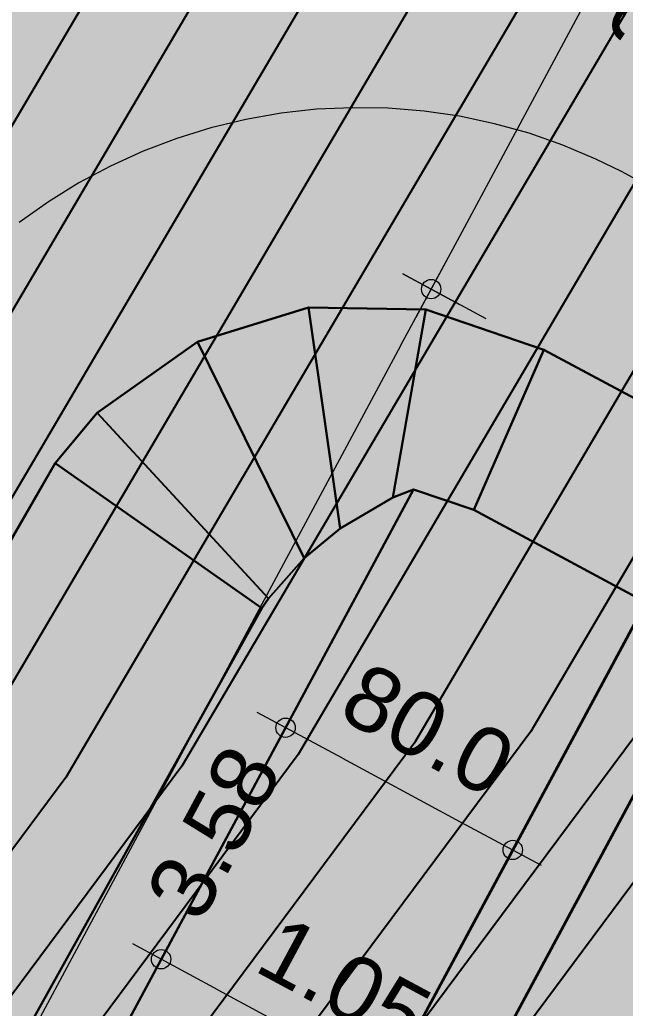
# Model space of a CAD drawing. Header units: metres. Extents: x 2711799 to 2711985, y 1236908 to 1237087.
# Drawn here: x 2711910.061 to 2711911.938, y 1237009.188 to 1237012.251 of the extents above; entities that cross this region are included whole.
import ezdxf

# ---------------------------------------------------------------- set-up
doc = ezdxf.new("R2010")
doc.units = ezdxf.units.M
doc.header["$PDMODE"] = 2
doc.header["$PDSIZE"] = -2
doc.linetypes.add('AUSGEZOGEN', pattern=[0])
for name, color, linetype, lineweight in [('XR$1$STANDARD_1', 7, 'AUSGEZOGEN', 13), ('XR$2$STANDARD_1', 7, 'AUSGEZOGEN', 13), ('XR$6$STANDARD_1', 7, 'AUSGEZOGEN', 13), ('XR$6$Vermassung Decke', 7, 'AUSGEZOGEN', 18)]:
    doc.layers.add(name, color=color, linetype=linetype, lineweight=lineweight)
doc.layers.add('XR$3$V02_Raumstempel', color=7, linetype='AUSGEZOGEN')
doc.layers.add('XR$3$V10_Achsen', color=7, linetype='AUSGEZOGEN')
doc.styles.add('ARIAL', font='arial.ttf')
doc.dimstyles.new('DIMSTYLE_4', dxfattribs={"dimtxt": 0.2, "dimasz": 0.2, "dimexe": 0, "dimexo": 0, "dimgap": 0.1, "dimtad": 2, "dimdec": 1, "dimlfac": 100, "dimrnd": 0.5, "dimzin": 4, "dimdsep": 46, "dimtxsty": 'ARIAL', "dimblk1": 'ALL_ML_KREIS', "dimblk2": 'ALL_ML_KREIS', "dimsah": 1, "dimcen": 0, "dimclrd": 7, "dimclre": 7, "dimclrt": 7, "dimadec": 0, "dimazin": 0, "dimtfac": 1, "dimtdec": 0, "dimtix": 1, "dimtmove": 2, "dimatfit": 3, "dimfxl": 0, "dimtzin": 0, "dimlwd": 0, "dimlwe": 18, "dimarcsym": 0})
doc.dimstyles.new('DIMSTYLE_6', dxfattribs={"dimtxt": 0.2, "dimasz": 0.2, "dimexe": 0, "dimexo": 0, "dimgap": 0.1, "dimtad": 2, "dimrnd": 0.005, "dimzin": 4, "dimdsep": 46, "dimtxsty": 'ARIAL', "dimblk1": 'ALL_ML_KREIS', "dimblk2": 'ALL_ML_KREIS', "dimsah": 1, "dimcen": 0, "dimclrd": 7, "dimclre": 7, "dimclrt": 7, "dimadec": 0, "dimazin": 0, "dimtfac": 1, "dimtdec": 0, "dimtix": 1, "dimtmove": 2, "dimatfit": 3, "dimfxl": 0, "dimtzin": 0, "dimlwd": 0, "dimlwe": 18, "dimarcsym": 0})

# ---------------------------------------------------------------- blocks, each defined once
blk = doc.blocks.new('COMPLEXOBJECT_0')
at = {"layer": 'XR$1$STANDARD_1', "color": 7, "linetype": 'AUSGEZOGEN', "lineweight": 13, "transparency": 33554687, "invisible_edges": 3}
for points in [[(46.6485, 9.3572, -1.3266), (20.6477, 30.5331, -1.3266), (46.7775, 7.6803, -1.3266)], [(46.7775, 7.6803, -1.3266), (20.6477, 30.5331, -1.3266), (46.6739, 7.5108, -1.3266)], [(46.6739, 7.5108, -1.3266), (20.6477, 30.5331, -1.3266), (46.7664, 4.4497, -1.3266)], [(46.7664, 4.4497, -1.3266), (20.6477, 30.5331, -1.3266), (47.2711, 2.7839, -1.3266)], [(47.2711, 2.7839, -1.3266), (20.6477, 30.5331, -1.3266), (47.2944, 2.0702, -1.3266)], [(47.2944, 2.0702, -1.3266), (20.6477, 30.5331, -1.3266), (47.276, 1.9483, -1.3266)], [(47.276, 1.9483, -1.3266), (20.6477, 30.5331, -1.3266), (47.951, 0, -1.3266)], [(47.951, 0, -1.3266), (20.6477, 30.5331, -1.3266), (35.4227, 0.3852, -1.3266)]]:
    blk.add_3dface(points, dxfattribs=at)
blk = doc.blocks.new('COMPLEXOBJECT_52')
at = {"layer": 'XR$1$STANDARD_1', "color": 254, "linetype": 'AUSGEZOGEN', "lineweight": 25, "transparency": 33554687, "invisible_edges": 2}
blk.add_3dface([(44.7974, 6.097, 0.9934), (40.1674, 6.097, 0.9934), (44.7974, 10.297, 0.9094)], dxfattribs=at)
blk = doc.blocks.new('COMPLEXOBJECT_60')
at = {"layer": 'XR$1$STANDARD_1', "color": 252, "linetype": 'AUSGEZOGEN', "lineweight": 25, "transparency": 33554687}
for points, invisible_edges in [([(40.1674, 5.2419, 0.9934), (40.1674, 6.097, 0.9934), (40.1997, 5.047, 0.9934)], 2), ([(44.7974, 5.047, 0.9934), (40.1997, 5.047, 0.9934), (40.1674, 6.097, 0.9934)], 14), ([(40.1674, 6.097, 0.9934), (44.7974, 6.097, 0.9934), (44.7974, 5.047, 0.9934)], 12)]:
    blk.add_3dface(points, dxfattribs=dict(at, invisible_edges=invisible_edges))
blk = doc.blocks.new('COMPLEXOBJECT_71')
at = {"layer": 'XR$1$STANDARD_1', "color": 31, "linetype": 'AUSGEZOGEN', "lineweight": 25, "transparency": 33554687}
for points, invisible_edges in [([(40.2526, 5.0021, 1.0383), (40.1997, 5.047, 0.9934), (40.4142, 4.9037, 1.1368)], 2), ([(40.1997, 5.047, 0.9934), (44.7974, 5.047, 0.9934), (40.4142, 4.9037, 1.1368)], 14), ([(40.4142, 4.9037, 1.1368), (44.7974, 5.047, 0.9934), (40.548, 4.8489, 1.1915)], 3), ([(40.548, 4.8489, 1.1915), (44.7974, 5.047, 0.9934), (40.7114, 4.8106, 1.2298)], 3), ([(40.7114, 4.8106, 1.2298), (44.7974, 5.047, 0.9934), (40.7472, 4.8069, 1.2335)], 3), ([(40.7472, 4.8069, 1.2335), (44.7974, 5.047, 0.9934), (44.0609, 4.7565, 1.2839)], 3)]:
    blk.add_3dface(points, dxfattribs=dict(at, invisible_edges=invisible_edges))
blk = doc.blocks.new('COMPLEXOBJECT_90')
at = {"layer": 'XR$1$STANDARD_1', "color": 8, "linetype": 'AUSGEZOGEN', "lineweight": 25, "transparency": 33554687}
for points, invisible_edges in [([(39.6274, 5.1975, 0.4534), (37.3848, 3.9589, 0.4534), (39.6274, 5.847, 0.4534)], 3), ([(39.6274, 5.847, 0.4534), (37.3848, 3.9589, 0.4534), (39.2774, 5.597, 0.4534)], 15), ([(37.5274, 5.597, 0.4534), (39.2774, 5.597, 0.4534), (37.3848, 3.9589, 0.4534)], 14), ([(39.6906, 4.8158, 0.4534), (37.3848, 3.9589, 0.4534), (39.6274, 5.1975, 0.4534)], 3), ([(39.857, 4.4932, 0.4534), (37.3848, 3.9589, 0.4534), (39.6906, 4.8158, 0.4534)], 3), ([(40.1145, 4.2399, 0.4534), (37.3848, 3.9589, 0.4534), (39.857, 4.4932, 0.4534)], 3), ([(40.4557, 4.0709, 0.4534), (37.3848, 3.9589, 0.4534), (40.1145, 4.2399, 0.4534)], 3), ([(40.6549, 4.0293, 0.4534), (37.3848, 3.9589, 0.4534), (40.4557, 4.0709, 0.4534)], 3), ([(43.2072, 3.9516, 0.4534), (37.3848, 3.9589, 0.4534), (40.6549, 4.0293, 0.4534)], 3), ([(39.994, 2.1934, 0.4534), (37.3848, 3.9589, 0.4534), (43.1544, 2.09, 0.4534)], 3), ([(43.1544, 2.09, 0.4534), (37.3848, 3.9589, 0.4534), (43.2072, 3.9516, 0.4534)], 3)]:
    blk.add_3dface(points, dxfattribs=dict(at, invisible_edges=invisible_edges))
blk = doc.blocks.new('COMPLEXOBJECT_95')
at = {"layer": 'XR$1$STANDARD_1', "color": 31, "linetype": 'AUSGEZOGEN', "lineweight": 25, "transparency": 33554687}
for points, invisible_edges in [([(39.6274, 5.1975, 0.4534), (40.1674, 5.2419, 0.9934), (39.6906, 4.8158, 0.4534)], 2), ([(39.6906, 4.8158, 0.4534), (40.1674, 5.2419, 0.9934), (40.1997, 5.047, 0.9934)], 13), ([(40.1997, 5.047, 0.9934), (40.2526, 5.0021, 1.0383), (39.6906, 4.8158, 0.4534)], 12)]:
    blk.add_3dface(points, dxfattribs=dict(at, invisible_edges=invisible_edges))
blk = doc.blocks.new('COMPLEXOBJECT_96')
at = {"layer": 'XR$1$STANDARD_1', "color": 31, "linetype": 'AUSGEZOGEN', "lineweight": 25, "transparency": 33554687}
for points, invisible_edges in [([(40.1617, 6.3813, 0.9877), (40.1674, 6.097, 0.9934), (39.6274, 5.1975, 0.4534)], 14), ([(39.6274, 5.1975, 0.4534), (39.6274, 5.847, 0.4534), (40.1617, 6.3813, 0.9877)], 12), ([(40.1674, 5.2419, 0.9934), (39.6274, 5.1975, 0.4534), (40.1674, 6.097, 0.9934)], 2)]:
    blk.add_3dface(points, dxfattribs=dict(at, invisible_edges=invisible_edges))
blk = doc.blocks.new('Baugrube_$F38', base_point=(0, 0, -1.3266))
at = {"layer": 'XR$1$STANDARD_1', "color": 31, "linetype": 'AUSGEZOGEN', "lineweight": 25, "transparency": 33554687}
for points in [[(39.6906, 4.8158, 0.4534), (40.2526, 5.0021, 1.0383), (40.4142, 4.9037, 1.1368), (39.857, 4.4932, 0.4534)], [(39.857, 4.4932, 0.4534), (40.4142, 4.9037, 1.1368), (40.548, 4.8489, 1.1915), (40.1145, 4.2399, 0.4534)], [(40.1145, 4.2399, 0.4534), (40.548, 4.8489, 1.1915), (40.7114, 4.8106, 1.2298), (40.4557, 4.0709, 0.4534)], [(40.4557, 4.0709, 0.4534), (40.7114, 4.8106, 1.2298), (40.7472, 4.8069, 1.2335), (40.6549, 4.0293, 0.4534)], [(40.6549, 4.0293, 0.4534), (40.7472, 4.8069, 1.2335), (44.0609, 4.7565, 1.2839), (43.2072, 3.9516, 0.4534)]]:
    blk.add_3dface(points, dxfattribs=at)
at = {"layer": 'XR$1$STANDARD_1', "color": 7, "linetype": 'AUSGEZOGEN', "lineweight": 13, "transparency": 33554687}
blk.add_blockref('COMPLEXOBJECT_0', (0, 0), dxfattribs=at)
at = {"layer": 'XR$1$STANDARD_1', "color": 254, "linetype": 'AUSGEZOGEN', "lineweight": 13, "transparency": 33554687}
blk.add_blockref('COMPLEXOBJECT_52', (0, 0), dxfattribs=at)
at = {"layer": 'XR$1$STANDARD_1', "color": 31, "linetype": 'AUSGEZOGEN', "lineweight": 13, "transparency": 33554687}
for name in ['COMPLEXOBJECT_96', 'COMPLEXOBJECT_95', 'COMPLEXOBJECT_71']:
    blk.add_blockref(name, (0, 0), dxfattribs=at)
at = {"layer": 'XR$1$STANDARD_1', "color": 252, "linetype": 'AUSGEZOGEN', "lineweight": 13, "transparency": 33554687}
blk.add_blockref('COMPLEXOBJECT_60', (0, 0), dxfattribs=at)
at = {"layer": 'XR$1$STANDARD_1', "color": 8, "linetype": 'AUSGEZOGEN', "lineweight": 13, "transparency": 33554687}
blk.add_blockref('COMPLEXOBJECT_90', (0, 0), dxfattribs=at)
blk = doc.blocks.new('Baugrube_$F39', base_point=(0, 0, -1.3266))
at = {"layer": 'XR$1$STANDARD_1', "linetype": 'AUSGEZOGEN', "lineweight": 25, "transparency": 33554687}
h = blk.add_hatch(color=254, dxfattribs=at)
h.paths.add_polyline_path([(29.2074, 9.0382), (34.5775, 14.3029), (34.5775, 14.227), (45.2474, 14.227), (45.2474, 14.597), (45.5974, 14.597), (45.5974, 10.297), (44.7974, 10.297), (44.7974, 6.097), (40.1674, 6.097), (40.1617, 6.3813), (39.8117, 6.3813), (39.799, 7.0186), (38.949, 7.0186), (38.9127, 8.8323), (32.9627, 8.8323), (32.9586, 9.0382)], flags=16)
h.paths.add_polyline_path([(35.9616, 12.8978), (35.9461, 9.0006), (39.8588, 9.0006), (39.8432, 12.8978)])
h.paths.add_polyline_path([(43.0074, 12.0871), (42.9994, 10.099), (44.1454, 10.099), (44.142, 10.9524), (45.342, 10.9524), (45.3375, 12.0871)])
for color, points in [(31, [(39.6274, 5.847), (40.1617, 6.3813), (40.1674, 6.097), (40.1674, 5.2419), (39.6274, 5.1975)]), (252, [(44.7974, 6.097), (44.7974, 5.047), (40.1997, 5.047), (40.1674, 5.2419), (40.1674, 6.097)]), (8, [(37.1774, 5.847), (37.5274, 5.847), (37.5274, 5.597), (39.2774, 5.597), (39.2774, 5.847), (39.6274, 5.847), (39.6274, 5.1975), (39.6906, 4.8158), (39.857, 4.4932), (40.1145, 4.2399), (40.4557, 4.0709), (40.6549, 4.0293), (43.2072, 3.9516), (43.1544, 2.09), (39.994, 2.1934), (38.6995, 2.2302), (38.1089, 2.7494), (37.665, 3.3563), (37.3848, 3.9589), (37.2177, 4.6201), (37.1775, 5.1245)]), (31, [(39.6274, 5.1975), (40.1674, 5.2419), (40.1997, 5.047), (40.2526, 5.0021), (39.6906, 4.8158)]), (31, [(44.7974, 5.047), (44.9446, 3.5753), (44.8822, 3.5761), (44.8843, 3.9094), (44.0609, 4.7565), (40.7472, 4.8069), (40.7114, 4.8106), (40.548, 4.8489), (40.4142, 4.9037), (40.2526, 5.0021), (40.1997, 5.047)]), (31, [(39.6906, 4.8158), (40.2526, 5.0021), (40.4142, 4.9037), (39.857, 4.4932)]), (31, [(39.857, 4.4932), (40.4142, 4.9037), (40.548, 4.8489), (40.1145, 4.2399)]), (31, [(40.1145, 4.2399), (40.548, 4.8489), (40.7114, 4.8106), (40.4557, 4.0709)]), (31, [(40.4557, 4.0709), (40.7114, 4.8106), (40.7472, 4.8069), (40.6549, 4.0293)]), (31, [(40.6549, 4.0293), (40.7472, 4.8069), (44.0609, 4.7565), (43.2072, 3.9516)])]:
    blk.add_hatch(color=color, dxfattribs=at).paths.add_polyline_path(points, flags=16)
at = {"layer": 'XR$1$STANDARD_1', "color": 7, "linetype": 'AUSGEZOGEN', "lineweight": 13, "transparency": 33554687}
for points in [[(29.2074, 9.0382), (34.5775, 14.3029), (34.5775, 14.227), (45.2474, 14.227), (45.2474, 14.597), (45.5974, 14.597), (45.5974, 10.297), (44.7974, 10.297), (44.7974, 6.097), (40.1674, 6.097), (40.1617, 6.3813), (39.8117, 6.3813), (39.799, 7.0186), (38.949, 7.0186), (38.9127, 8.8323), (32.9627, 8.8323), (32.9586, 9.0382), (29.2074, 9.0382)], [(39.6274, 5.847), (40.1617, 6.3813), (40.1674, 6.097), (40.1674, 5.2419), (39.6274, 5.1975), (39.6274, 5.847)], [(44.7974, 6.097), (44.7974, 5.047), (40.1997, 5.047), (40.1674, 5.2419), (40.1674, 6.097), (44.7974, 6.097)], [(37.1774, 5.847), (37.5274, 5.847), (37.5274, 5.597), (39.2774, 5.597), (39.2774, 5.847), (39.6274, 5.847), (39.6274, 5.1975), (39.6906, 4.8158), (39.857, 4.4932), (40.1145, 4.2399), (40.4557, 4.0709), (40.6549, 4.0293), (43.2072, 3.9516), (43.1544, 2.09), (39.994, 2.1934), (38.6995, 2.2302), (38.1089, 2.7494), (37.665, 3.3563), (37.3848, 3.9589), (37.2177, 4.6201), (37.1775, 5.1245), (37.1774, 5.847)], [(39.6274, 5.1975), (40.1674, 5.2419), (40.1997, 5.047), (40.2526, 5.0021), (39.6906, 4.8158), (39.6274, 5.1975)], [(44.7974, 5.047), (44.9446, 3.5753), (44.8822, 3.5761), (44.8843, 3.9094), (44.0609, 4.7565), (40.7472, 4.8069), (40.7114, 4.8106), (40.548, 4.8489), (40.4142, 4.9037), (40.2526, 5.0021), (40.1997, 5.047), (44.7974, 5.047)], [(39.6906, 4.8158), (40.2526, 5.0021), (40.4142, 4.9037), (39.857, 4.4932), (39.6906, 4.8158)], [(39.857, 4.4932), (40.4142, 4.9037), (40.548, 4.8489), (40.1145, 4.2399), (39.857, 4.4932)], [(40.1145, 4.2399), (40.548, 4.8489), (40.7114, 4.8106), (40.4557, 4.0709), (40.1145, 4.2399)], [(40.4557, 4.0709), (40.7114, 4.8106), (40.7472, 4.8069), (40.6549, 4.0293), (40.4557, 4.0709)], [(40.6549, 4.0293), (40.7472, 4.8069), (44.0609, 4.7565), (43.2072, 3.9516), (40.6549, 4.0293)]]:
    blk.add_lwpolyline(points, close=True, dxfattribs=at)
blk = doc.blocks.new('ALL_ML_KREIS')
at = {"color": 0, "linetype": 'ByBlock', "lineweight": -2}
for p, q in [((0, -0.5), (0, 0.5)), ((-1, 0), (0.5, 0))]:
    blk.add_line(p, q, dxfattribs=at)
blk.add_circle((0, 0), 0.15, dxfattribs=at)
blk = doc.blocks.new('*D1449')
at = {"layer": 'DEFPOINTS', "color": 0, "transparency": 16777216}
for p in [(2711910.8849, 1237010.0573), (2711911.5896, 1237009.6785), (2711911.5896, 1237009.6785)]:
    blk.add_point(p, dxfattribs=at)
at = {"layer": 'XR$6$Vermassung Decke', "color": 7, "lineweight": 0, "transparency": 16777216}
blk.add_line((2711911.0611, 1237009.9626), (2711911.4134, 1237009.7732), dxfattribs=at)
at = {"layer": 'XR$6$Vermassung Decke', "color": 7, "lineweight": 0, "transparency": 16777216, "xscale": 0.2, "yscale": 0.2, "zscale": 0.2}
for p, rotation in [((2711910.8849, 1237010.0573), 151.7356834027459), ((2711911.5896, 1237009.6785), 331.7356834027458)]:
    blk.add_blockref('ALL_ML_KREIS', p, dxfattribs=dict(at, rotation=rotation))
at = {"layer": 'XR$6$Vermassung Decke', "color": 7, "lineweight": 18, "transparency": 16777216, "insert": (2711911.3272, 1237010.0505), "char_height": 0.2, "width": 0.666667, "attachment_point": 5, "rotation": 331.7357, "style": 'ARIAL'}
blk.add_mtext('80.0', dxfattribs=at)
blk = doc.blocks.new('*D1453')
at = {"layer": 'DEFPOINTS', "color": 0, "transparency": 16777216}
for p in [(2711910.4991, 1237009.3397), (2711911.4239, 1237008.8425), (2711911.4239, 1237008.8425)]:
    blk.add_point(p, dxfattribs=at)
at = {"layer": 'XR$6$Vermassung Decke', "color": 7, "lineweight": 0, "transparency": 16777216}
blk.add_line((2711910.6753, 1237009.245), (2711911.2478, 1237008.9372), dxfattribs=at)
at = {"layer": 'XR$6$Vermassung Decke', "color": 7, "lineweight": 0, "transparency": 16777216, "xscale": 0.2, "yscale": 0.2, "zscale": 0.2}
for p, rotation in [((2711910.4991, 1237009.3397), 151.7356834027459), ((2711911.4239, 1237008.8425), 331.7356834027458)]:
    blk.add_blockref('ALL_ML_KREIS', p, dxfattribs=dict(at, rotation=rotation))
at = {"layer": 'XR$6$Vermassung Decke', "color": 7, "lineweight": 18, "transparency": 16777216, "insert": (2711911.0679, 1237009.2649), "char_height": 0.2, "width": 0.666667, "attachment_point": 5, "rotation": 331.7357, "style": 'ARIAL'}
blk.add_mtext('1.05', dxfattribs=at)
blk = doc.blocks.new('*D1377')
at = {"layer": 'DEFPOINTS', "color": 0, "transparency": 16777216}
for p in [(2711912.6583, 1237013.4876), (2711911.3365, 1237011.4166), (2711911.5069, 1237011.3249)]:
    blk.add_point(p, dxfattribs=at)
at = {"layer": 'XR$6$Vermassung Decke', "color": 7, "lineweight": 18, "transparency": 16777216}
for p, q in [((2711912.6583, 1237013.4876), (2711912.4967, 1237013.5745)), ((2711911.5069, 1237011.3249), (2711911.3365, 1237011.4166))]:
    blk.add_line(p, q, dxfattribs=at)
at = {"layer": 'XR$6$Vermassung Decke', "color": 7, "lineweight": 0, "transparency": 16777216}
blk.add_line((2711912.402, 1237013.3983), (2711911.4312, 1237011.5927), dxfattribs=at)
at = {"layer": 'XR$6$Vermassung Decke', "color": 7, "lineweight": 0, "transparency": 16777216, "xscale": 0.2, "yscale": 0.2, "zscale": 0.2}
for p, rotation in [((2711912.4967, 1237013.5745), 61.73568339642876), ((2711911.3365, 1237011.4166), 241.7356833964287)]:
    blk.add_blockref('ALL_ML_KREIS', p, dxfattribs=dict(at, rotation=rotation))
at = {"layer": 'XR$6$Vermassung Decke', "color": 7, "lineweight": 18, "transparency": 16777216, "insert": (2711912.0903, 1237012.3891), "char_height": 0.2, "width": 0.666667, "attachment_point": 5, "rotation": 61.7357, "style": 'ARIAL'}
blk.add_mtext('2.45', dxfattribs=at)
blk = doc.blocks.new('*D1378')
at = {"layer": 'DEFPOINTS', "color": 0, "transparency": 16777216}
for p in [(2711911.5069, 1237011.3249), (2711909.0081, 1237008.6041), (2711909.6413, 1237008.2636)]:
    blk.add_point(p, dxfattribs=at)
at = {"layer": 'XR$6$Vermassung Decke', "color": 7, "lineweight": 18, "transparency": 16777216}
for p, q in [((2711911.5069, 1237011.3249), (2711911.3365, 1237011.4166)), ((2711909.0081, 1237008.6041), (2711909.6413, 1237008.2636))]:
    blk.add_line(p, q, dxfattribs=at)
at = {"layer": 'XR$6$Vermassung Decke', "color": 7, "lineweight": 0, "transparency": 16777216}
blk.add_line((2711911.2418, 1237011.2404), (2711909.7361, 1237008.4398), dxfattribs=at)
at = {"layer": 'XR$6$Vermassung Decke', "color": 7, "lineweight": 0, "transparency": 16777216, "xscale": 0.2, "yscale": 0.2, "zscale": 0.2}
for p, rotation in [((2711911.3365, 1237011.4166), 61.73568339642876), ((2711909.6413, 1237008.2636), 241.7356833964287)]:
    blk.add_blockref('ALL_ML_KREIS', p, dxfattribs=dict(at, rotation=rotation))
at = {"layer": 'XR$6$Vermassung Decke', "color": 7, "lineweight": 18, "transparency": 16777216, "insert": (2711910.6626, 1237009.7332), "char_height": 0.2, "width": 0.666667, "attachment_point": 5, "rotation": 61.7357, "style": 'ARIAL'}
blk.add_mtext('3.58', dxfattribs=at)
blk = doc.blocks.new('NSY100')
at = {"color": 0, "linetype": 'ByBlock', "lineweight": -2}
for p, q in [((-0.05, 0), (0.05, 0)), ((0, 0.05), (0, -0.05))]:
    blk.add_line(p, q, dxfattribs=at)
blk = doc.blocks.new('SYMBOL_33')
at = {"layer": 'XR$6$STANDARD_1', "color": 7, "linetype": 'AUSGEZOGEN', "lineweight": 25, "transparency": 33554687, "xscale": 0.009999999237060605, "yscale": 0.009999999237060605, "zscale": 0.009999999237060605, "rotation": 45}
blk.add_blockref('NSY100', (15.7362, -10.351, -6.67), dxfattribs=at)
at = {"layer": 'XR$6$STANDARD_1', "color": 7, "linetype": 'AUSGEZOGEN', "lineweight": 25, "transparency": 33554687, "insert": (15.4836, -13.1453), "char_height": 0.18, "width": 1.78956, "attachment_point": 7, "style": 'ARIAL'}
blk.add_mtext('OK M. =633.38', dxfattribs=at)

msp = doc.modelspace()

# ---------------------------------------------------------------- linework, layer by layer
at = {"layer": 'XR$2$STANDARD_1', "color": 1, "linetype": 'AUSGEZOGEN', "lineweight": 35, "transparency": 33554687}
for p, q in [((2711913.0154, 1237012.3305, 640.05), (2711910.1884, 1237007.0723, 640.05)), ((2711913.0154, 1237012.3305, 640.05), (2711910.1884, 1237007.0723, 640.05)), ((2711910.5269, 1237007.1741, 640.05), (2711913.2356, 1237012.2121, 640.05)), ((2711910.5269, 1237007.1741, 640.05), (2711913.2356, 1237012.2121, 640.05))]:
    msp.add_line(p, q, dxfattribs=at)
at = {"layer": 'XR$2$STANDARD_1', "color": 1, "linetype": 'AUSGEZOGEN', "lineweight": 18, "transparency": 33554687}
for p, q in [((2711910.8709, 1237011.9617, 640.05), (2711910.7615, 1237011.9426, 640.05)), ((2711910.8709, 1237011.9617, 640.05), (2711910.7615, 1237011.9426, 640.05)), ((2711910.9814, 1237011.9739, 640.05), (2711910.8709, 1237011.9617, 640.05)), ((2711910.9814, 1237011.9739, 640.05), (2711910.8709, 1237011.9617, 640.05)), ((2711911.0924, 1237011.979, 640.05), (2711910.9814, 1237011.9739, 640.05)), ((2711911.0924, 1237011.979, 640.05), (2711910.9814, 1237011.9739, 640.05)), ((2711911.2035, 1237011.9771, 640.05), (2711911.0924, 1237011.979, 640.05)), ((2711911.2035, 1237011.9771, 640.05), (2711911.0924, 1237011.979, 640.05)), ((2711911.3143, 1237011.9682, 640.05), (2711911.2035, 1237011.9771, 640.05)), ((2711911.3143, 1237011.9682, 640.05), (2711911.2035, 1237011.9771, 640.05)), ((2711911.4242, 1237011.9522, 640.05), (2711911.3143, 1237011.9682, 640.05)), ((2711911.4242, 1237011.9522, 640.05), (2711911.3143, 1237011.9682, 640.05)), ((2711911.5329, 1237011.9293, 640.05), (2711911.4242, 1237011.9522, 640.05)), ((2711911.5329, 1237011.9293, 640.05), (2711911.4242, 1237011.9522, 640.05)), ((2711910.7615, 1237011.9426, 640.05), (2711910.6535, 1237011.9165, 640.05)), ((2711910.7615, 1237011.9426, 640.05), (2711910.6535, 1237011.9165, 640.05)), ((2711911.64, 1237011.8995, 640.05), (2711911.5329, 1237011.9293, 640.05)), ((2711911.64, 1237011.8995, 640.05), (2711911.5329, 1237011.9293, 640.05)), ((2711910.6535, 1237011.9165, 640.05), (2711910.5473, 1237011.8837, 640.05)), ((2711910.6535, 1237011.9165, 640.05), (2711910.5473, 1237011.8837, 640.05)), ((2711911.745, 1237011.863, 640.05), (2711911.64, 1237011.8995, 640.05)), ((2711911.745, 1237011.863, 640.05), (2711911.64, 1237011.8995, 640.05)), ((2711910.5473, 1237011.8837, 640.05), (2711910.4435, 1237011.8441, 640.05)), ((2711910.5473, 1237011.8837, 640.05), (2711910.4435, 1237011.8441, 640.05)), ((2711911.8474, 1237011.8199, 640.05), (2711911.745, 1237011.863, 640.05)), ((2711911.8474, 1237011.8199, 640.05), (2711911.745, 1237011.863, 640.05)), ((2711910.4435, 1237011.8441, 640.05), (2711910.3423, 1237011.7981, 640.05)), ((2711910.4435, 1237011.8441, 640.05), (2711910.3423, 1237011.7981, 640.05)), ((2711910.3423, 1237011.7981, 640.05), (2711910.2443, 1237011.7457, 640.05)), ((2711910.3423, 1237011.7981, 640.05), (2711910.2443, 1237011.7457, 640.05)), ((2711911.9263, 1237011.7807, 640.05), (2711911.8474, 1237011.8199, 640.05)), ((2711911.9263, 1237011.7807, 640.05), (2711911.8474, 1237011.8199, 640.05)), ((2711912.5418, 1237011.4497, 640.05), (2711911.9263, 1237011.7807, 640.05)), ((2711912.5418, 1237011.4497, 640.05), (2711911.9263, 1237011.7807, 640.05)), ((2711910.2443, 1237011.7457, 640.05), (2711910.1499, 1237011.6872, 640.05)), ((2711910.2443, 1237011.7457, 640.05), (2711910.1499, 1237011.6872, 640.05)), ((2711910.1499, 1237011.6872, 640.05), (2711910.0593, 1237011.6229, 640.05)), ((2711910.1499, 1237011.6872, 640.05), (2711910.0593, 1237011.6229, 640.05))]:
    msp.add_line(p, q, dxfattribs=at)
at = {"layer": 'XR$3$V02_Raumstempel', "transparency": 33554687}
for points in [[(2711920.3963, 1237024.335, 636), (2711919.1519, 1237022.5457, 636), (2711917.7428, 1237020.866, 636), (2711916.3241, 1237018.7569, 636), (2711914.8917, 1237016.5635, 636), (2711913.7051, 1237014.9983, 636), (2711912.4651, 1237013.0423, 636), (2711912.0286, 1237012.4259, 636), (2711910.5637, 1237009.9385, 636), (2711909.565, 1237008.5967, 636), (2711909.1162, 1237007.7593, 636), (2711907.6407, 1237005.2887, 636)], [(2711918.4652, 1237024.175, 635), (2711916.1481, 1237021.413, 635), (2711915.6711, 1237020.7039, 635), (2711913.3887, 1237017.209, 635), (2711913.022, 1237016.7252, 635), (2711911.1184, 1237013.7225, 635), (2711910.9804, 1237013.5275, 635), (2711908.7611, 1237009.7593, 635), (2711908.4625, 1237009.3581, 635), (2711908.3283, 1237009.1078, 635), (2711906.2188, 1237005.5757, 635)], [(2711921.8622, 1237023.8261, 637), (2711919.8386, 1237020.9163, 637), (2711919.3375, 1237020.3189, 637), (2711916.9771, 1237016.8099, 637), (2711916.3947, 1237015.9181, 637), (2711914.3882, 1237013.2714, 637), (2711913.8117, 1237012.3621, 637), (2711913.0769, 1237011.3243, 637), (2711912.3664, 1237010.1177, 637), (2711910.6675, 1237007.8352, 637), (2711909.904, 1237006.4107, 637), (2711909.0625, 1237005.0018, 637)]]:
    msp.add_polyline3d(points, dxfattribs=at)
at = {"layer": 'XR$3$V10_Achsen', "transparency": 33554687}
for points in [[(2711919.5167, 1237024.6403, 635.4), (2711918.7399, 1237023.5233, 635.4), (2711916.7859, 1237021.1942, 635.4), (2711915.9323, 1237019.9251, 635.4), (2711913.9899, 1237016.9508, 635.4), (2711913.2952, 1237016.0344, 635.4), (2711911.6571, 1237013.4504, 635.4), (2711911.3997, 1237013.0869, 635.4), (2711909.4821, 1237009.831, 635.4), (2711908.9035, 1237009.0535, 635.4), (2711908.6435, 1237008.5684, 635.4), (2711906.7876, 1237005.4609, 635.4)], [(2711919.8099, 1237024.5385, 635.6), (2711918.8773, 1237023.1974, 635.6), (2711917.1049, 1237021.0848, 635.6), (2711916.0629, 1237019.5357, 635.6), (2711914.2905, 1237016.8217, 635.6), (2711913.4318, 1237015.6891, 635.6), (2711911.9264, 1237013.3144, 635.6), (2711911.6093, 1237012.8666, 635.6), (2711909.8427, 1237009.8668, 635.6), (2711909.124, 1237008.9012, 635.6), (2711908.801, 1237008.2987, 635.6), (2711907.0719, 1237005.4035, 635.6)], [(2711920.1031, 1237024.4367, 635.8), (2711919.0146, 1237022.8715, 635.8), (2711917.4238, 1237020.9754, 635.8), (2711916.1935, 1237019.1463, 635.8), (2711914.5911, 1237016.6926, 635.8), (2711913.5685, 1237015.3437, 635.8), (2711912.1957, 1237013.1783, 635.8), (2711911.819, 1237012.6462, 635.8), (2711910.2032, 1237009.9027, 635.8), (2711909.3445, 1237008.7489, 635.8), (2711908.9586, 1237008.029, 635.8), (2711907.3563, 1237005.3461, 635.8)], [(2711920.6895, 1237024.2332, 636.2), (2711919.2893, 1237022.2198, 636.2), (2711918.0617, 1237020.7566, 636.2), (2711916.4547, 1237018.3675, 636.2), (2711915.1923, 1237016.4344, 636.2), (2711913.8417, 1237014.6529, 636.2), (2711912.7344, 1237012.9062, 636.2), (2711912.2383, 1237012.2056, 636.2), (2711910.9243, 1237009.9744, 636.2), (2711909.7855, 1237008.4444, 636.2), (2711909.2737, 1237007.4895, 636.2), (2711907.925, 1237005.2314, 636.2)], [(2711920.9826, 1237024.1314, 636.4), (2711919.4266, 1237021.8939, 636.4), (2711918.3806, 1237020.6472, 636.4), (2711916.5853, 1237017.9781, 636.4), (2711915.4929, 1237016.3053, 636.4), (2711913.9783, 1237014.3075, 636.4), (2711913.0037, 1237012.7702, 636.4), (2711912.448, 1237011.9852, 636.4), (2711911.2848, 1237010.0102, 636.4), (2711910.006, 1237008.2921, 636.4), (2711909.4313, 1237007.2198, 636.4), (2711908.2094, 1237005.174, 636.4)], [(2711921.2758, 1237024.0296, 636.6), (2711919.5639, 1237021.568, 636.6), (2711918.6996, 1237020.5378, 636.6), (2711916.7159, 1237017.5887, 636.6), (2711915.7935, 1237016.1763, 636.6), (2711914.115, 1237013.9622, 636.6), (2711913.2731, 1237012.6342, 636.6), (2711912.6576, 1237011.7649, 636.6), (2711911.6453, 1237010.046, 636.6), (2711910.2265, 1237008.1398, 636.6), (2711909.5889, 1237006.9501, 636.6), (2711908.4938, 1237005.1166, 636.6)], [(2711921.569, 1237023.9278, 636.8), (2711919.7013, 1237021.2422, 636.8), (2711919.0185, 1237020.4284, 636.8), (2711916.8465, 1237017.1993, 636.8), (2711916.0941, 1237016.0472, 636.8), (2711914.2516, 1237013.6168, 636.8), (2711913.5424, 1237012.4981, 636.8), (2711912.8673, 1237011.5446, 636.8), (2711912.0058, 1237010.0819, 636.8), (2711910.447, 1237007.9875, 636.8), (2711909.7464, 1237006.6804, 636.8), (2711908.7782, 1237005.0592, 636.8)], [(2711918.6026, 1237023.8491, 635.2), (2711916.467, 1237021.3036, 635.2), (2711915.8017, 1237020.3145, 635.2), (2711913.6893, 1237017.0799, 635.2), (2711913.1586, 1237016.3798, 635.2), (2711911.3877, 1237013.5865, 635.2), (2711911.19, 1237013.3072, 635.2), (2711909.1216, 1237009.7951, 635.2), (2711908.683, 1237009.2058, 635.2), (2711908.4859, 1237008.8381, 635.2), (2711906.5032, 1237005.5183, 635.2)]]:
    msp.add_polyline3d(points, dxfattribs=at)

# ---------------------------------------------------------------- block references
at = {"layer": 'XR$1$STANDARD_1', "color": 2, "linetype": 'AUSGEZOGEN', "lineweight": 25, "transparency": 33554687, "rotation": 241.7356833995579}
for name in ['Baugrube_$F38', 'Baugrube_$F39']:
    msp.add_blockref(name, (2711925.873, 1237048.5928, 631.6), dxfattribs=at)
at = {"layer": 'XR$6$STANDARD_1', "color": 7, "linetype": 'AUSGEZOGEN', "lineweight": 25, "transparency": 33554687, "rotation": 241.7356833995579}
msp.add_blockref('SYMBOL_33', (2711928.8263, 1237019.8797, 640.05), dxfattribs=at)

# ---------------------------------------------------------------- dimensions: what is measured, and where the dimension line sits
at = {"layer": 'XR$6$Vermassung Decke', "color": 7, "lineweight": 18, "transparency": 33554687}
for base, p1, p2, angle, dimstyle, picture, middle in [((2711911.3365, 1237011.4166, 640.05), (2711912.6583, 1237013.4876, 640.05), (2711911.5069, 1237011.3249, 640.05), 241.7357, 'DIMSTYLE_6', '*D1377', (2711912.0903, 1237012.3891, 640.05)), ((2711909.6413, 1237008.2636, 640.05), (2711911.5069, 1237011.3249, 640.05), (2711909.0081, 1237008.6041, 640.05), 241.7357, 'DIMSTYLE_6', '*D1378', (2711910.6626, 1237009.7332, 640.05)), ((2711911.5896, 1237009.6785, 640.05), (2711910.8849, 1237010.0573, 640.05), (2711911.5896, 1237009.6785, 640.05), 331.7357, 'DIMSTYLE_4', '*D1449', (2711911.3272, 1237010.0505, 640.05)), ((2711911.4239, 1237008.8425, 640.05), (2711910.4991, 1237009.3397, 640.05), (2711911.4239, 1237008.8425, 640.05), 331.7357, 'DIMSTYLE_6', '*D1453', (2711911.0679, 1237009.2649, 640.05))]:
    dim = msp.add_linear_dim(base=base, p1=p1, p2=p2, angle=angle, dimstyle=dimstyle, override={"dimpost": '<>', "dimclrd": 7, "dimclre": 7, "dimclrt": 7, "dimlwd": 0, "dimlwe": 18}, dxfattribs=at)
    dim.commit()
    dim.dimension.update_dxf_attribs({"geometry": picture, "text_midpoint": middle, "dimtype": 160})

doc.saveas('drawing.dxf')
